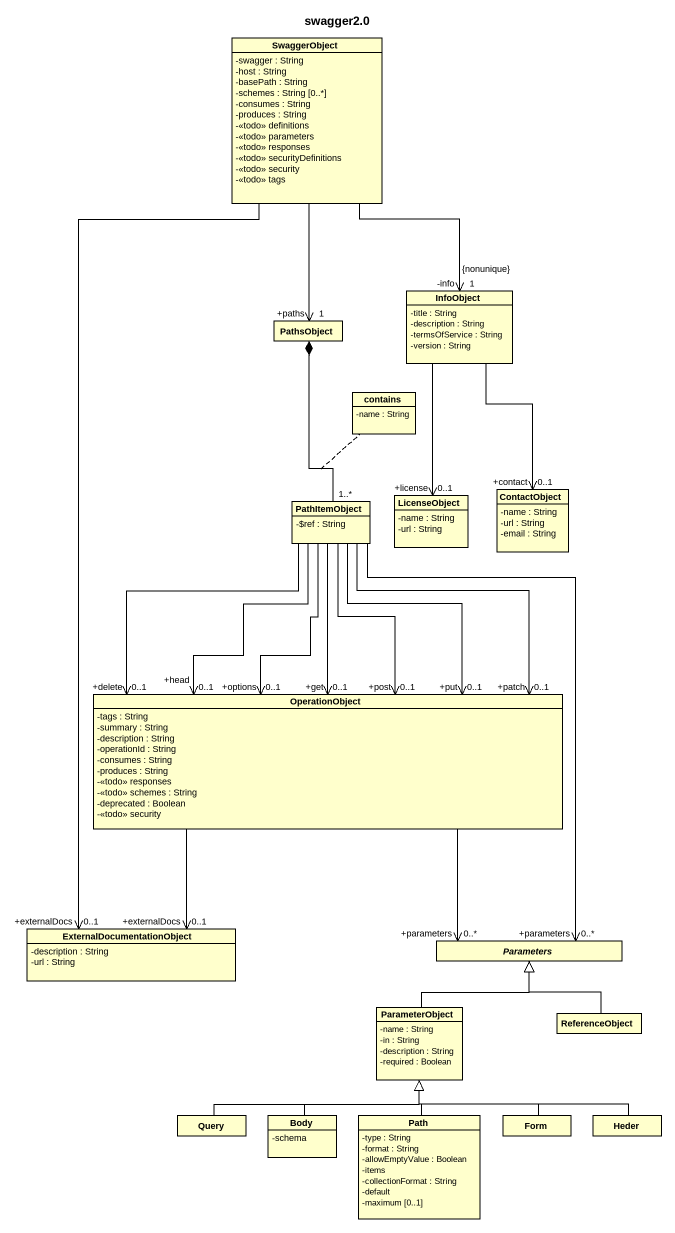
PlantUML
@startuml
title swagger2.0
hide circle
hide empty members
skinparam classAttributeIconSize 0
class SwaggerObject {
  -swagger : String
  -host : String
  -basePath : String
  -schemes : String [0..*]
  -consumes : String
  -produces : String
  -<<todo>> definitions
  -<<todo>> parameters
  -<<todo>> responses
  -<<todo>> securityDefinitions
  -<<todo>> security
  -<<todo>> tags
}
class InfoObject {
  -title : String
  -description : String
  -termsOfService : String
  -version : String
}
class PathsObject
class contains {
  -name : String
}
class PathItemObject {
  -~$ref : String
}
class LicenseObject {
  -name : String
  -url : String
}
class ContactObject {
  -name : String
  -url : String
  -email : String
}
class OperationObject {
  -tags : String
  -summary : String
  -description : String
  -operationId : String
  -consumes : String
  -produces : String
  -<<todo>> responses
  -<<todo>> schemes : String
  -deprecated : Boolean
  -<<todo>> security
}
class ExternalDocumentationObject {
  -description : String
  -url : String
}
abstract class Parameters
class ParameterObject {
  -name : String
  -in : String
  -description : String
  -required : Boolean
}
class ReferenceObject
class Query
class Body {
  -schema
}
class Path {
  -type : String
  -format : String
  -allowEmptyValue : Boolean
  -items
  -collectionFormat : String
  -default
  -maximum [0..1]
}
class Form
class Heder
InfoObject "-info\n1\n{nonunique}" <-up- SwaggerObject
PathsObject "+paths\n1" <-up- SwaggerObject
PathItemObject "1..*" -up-* PathsObject
(PathItemObject, PathsObject) .. contains
LicenseObject "+license\n0..1" <-up- InfoObject
ContactObject "+contact\n0..1" <-up- InfoObject
OperationObject "+delete\n0..1" <-up- PathItemObject
OperationObject "+head\n0..1" <-up- PathItemObject
OperationObject "+options\n0..1" <-up- PathItemObject
OperationObject "+get\n0..1" <-up- PathItemObject
OperationObject "+post\n0..1" <-up- PathItemObject
OperationObject "+put\n0..1" <-up- PathItemObject
OperationObject "+patch\n0..1" <-up- PathItemObject
ExternalDocumentationObject "+externalDocs\n0..1" <-up- SwaggerObject
ExternalDocumentationObject "+externalDocs\n0..1" <-up- OperationObject
Parameters "+parameters\n0..*" <-up- PathItemObject
Parameters "+parameters\n0..*" <-up- OperationObject
ParameterObject -up-|> Parameters
ReferenceObject -up-|> Parameters
Query -right-|> ParameterObject
Body -up-|> ParameterObject
Path -up-|> ParameterObject
Form -up-|> ParameterObject
Heder -left-|> ParameterObject
@enduml
